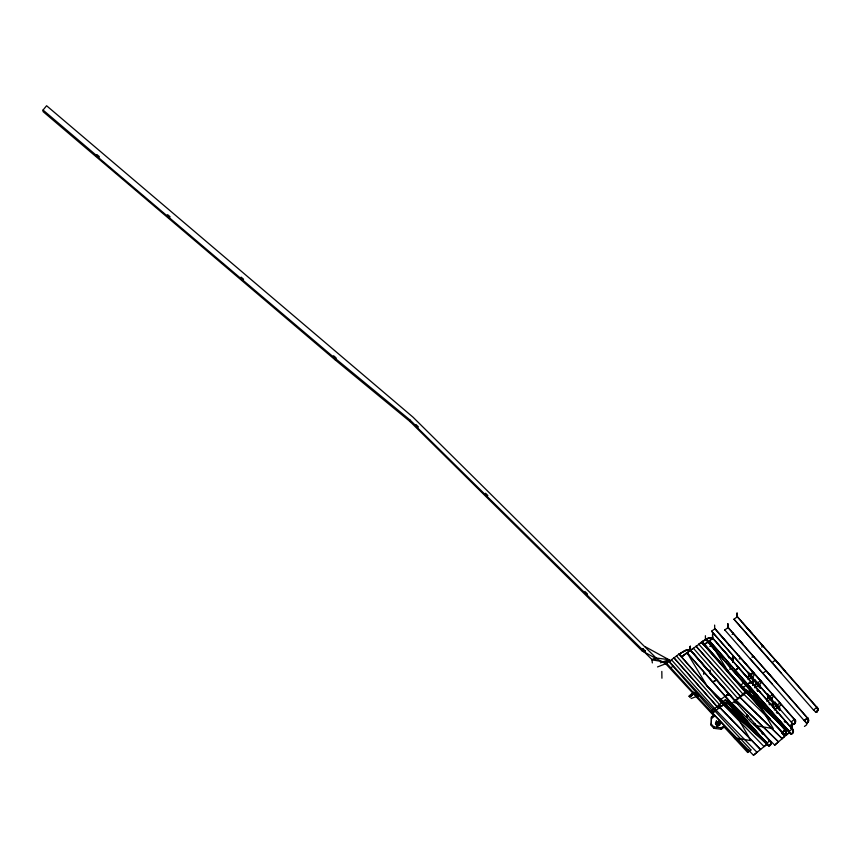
<?xml version="1.0" encoding="UTF-8"?>
<svg xmlns="http://www.w3.org/2000/svg" width="861" height="861" viewBox="0 0 861 861"><rect width="100%" height="100%" fill="white"/><g stroke="black" fill="none" stroke-linecap="round" stroke-linejoin="round"><path stroke-width="1.29" d="M697.442 694.343L694.343 693.213L689.973 697.162M698.723 695.634L691.103 698.54M676.498 656.017L721.195 706.515L723.714 704.599L713.651 712.144L668.954 661.614L679.017 654.102L719.635 700.337L755.054 730.01L768.927 745.884L769.594 745.389L770.735 743.882L770.337 741.364L690.404 650.27L681.557 657.008L679.017 654.285L685.496 650.173M785.189 730.236L786.082 732.42L784.834 734.734A3.336 3.057 -0.9 0 0 785.576 730.709L705.751 639.336L702.339 641.865L784.317 735.369L784.339 736.736L782.068 738.415M760.478 692.33L738.824 668.093L734.767 670.159L739.007 667.953L792.443 729.009L793.218 731.28L791.969 733.594A3.336 3.057 -0.9 0 0 792.712 729.568L712.779 638.281L703.943 644.835L742.01 688.348L789.02 731.269C790.71 737.629 795.424 731.333 792.443 728.74L789.031 731.527L709.475 640.885L703.943 644.835M740.632 657.933L794.574 719.473L795.338 721.744L794.1 724.058A3.336 3.057 -0.9 0 0 794.832 720.033L714.899 628.756M804.443 726.436L806.714 724.758L806.671 723.229L808.565 721.12L807.672 717.891L808.447 720.431L807.209 722.756A3.336 3.057 -0.9 0 0 807.941 718.731L753.741 656.62L754.064 657.255M816.831 707.494L817.713 709.765L816.476 712.079A3.336 3.057 -0.9 0 0 817.207 708.054L737.274 616.777L737.081 613.075L737.016 616.928L737.038 613.064M711.229 724.036L711.423 717.148L714.275 714.931L714.296 716.352L711.444 718.569L711.251 725.468L713.887 728.32L721.324 729.267L724.176 727.05L724.155 725.619L721.303 727.846L713.855 726.888L711.229 724.036L711.251 725.468M696.452 693.611L693.589 692.405L688.929 696.258M732.872 661.366C732.076 649.248 733.206 665.402 732.743 661.302L732.733 657.191L732.679 661.84M753.214 680.416L753.106 685.173L753.267 677.768L751.664 675.928M791.636 724.284L791.722 729.019L791.496 724.381M689.984 650.744L690.188 646.224L690.199 650.894M712.704 638.593L712.564 634.245M753.052 680.599L753.181 685.227L753.031 680.448M772.887 707.43L773.113 707.129M690.382 646.396L690.113 650.475L690.382 646.342M712.467 638.711L712.574 634.363M732.754 657.492L732.797 661.539L732.625 657.524M753.02 684.581L753.084 680.696L753.181 685.227M773.189 707.215L772.791 703.017M791.668 724.349L791.636 728.492L791.829 724.381M791.528 728.707L791.507 724.392L791.862 728.664M732.679 661.496L732.689 661.969M791.7 728.266L791.442 728.686M710.54 673.646L710.508 673.345M732.485 661.689L733.012 661.808M752.912 684.947L753.45 684.947M750.318 719.183L750.738 719.107M772.683 707.193L772.661 702.942M769.325 740.482L769.271 740.944M769.573 740.74L769.077 740.664M706.407 669.298L706.989 669.212M729.428 657.373L728.837 657.621M755.151 680.136L757.788 682.762M774.975 702.167L779.732 707.699L779.786 710.551L774.954 705.051L775.148 702.253M716.772 725.543L718.623 720.7M716.352 721.948L718.709 721.55L720.259 723.229L719.452 725.306L717.084 725.705L715.534 724.026L716.33 720.969M719.452 725.306L720.248 722.261M757.874 689.93L758.229 690.339M770.014 703.695L770.369 704.094M777.418 712.122L777.774 712.531M791.636 728.492L791.7 724.209M752.934 681.234L752.148 682.902C751.222 681.643 754.925 678.92 754.021 681.525L753.224 682.116L753.203 681.029M706.515 669.169L706.935 669.718M769.056 740.191L768.69 739.771M790.904 727.857L791.173 728.471L790.904 727.932M791.356 728.029L790.861 727.47M714.296 716.352L665.682 663.745L642.102 650.873L410.148 421.642L335.392 360.081L43.072 111.618L43.05 110.047L46.591 105.742L413.032 417.187L656.125 658.008L668.911 659.655L670.676 661.571M335.37 358.66L96.228 155.69L96.895 154.582L99.316 156.637L98.649 157.455M166.948 215.358L167.626 214.69L170.047 216.757L169.38 217.564M240.456 277.834L241.123 277.167L243.555 279.233L242.877 280.04M332.949 356.443L333.616 355.787L336.038 357.842L335.392 360.081M671.01 667.964L673.194 665.801M710.153 671.085L709.356 671.677L710.142 670.009M732.507 658.03L731.732 659.698C730.86 658.471 734.541 655.673 733.594 658.321L732.797 658.913L732.776 657.826M791.463 725.027L790.689 726.695C789.817 725.468 793.498 722.67 792.55 725.317L791.754 725.909L791.733 724.822M689.112 696.269L693.503 692.309L696.603 693.622M689.79 696.98L694.181 693.051L697.292 694.375M778.462 741.838L735.768 700.111L778.462 741.838L774.728 745.099L789.677 732.173L785.942 735.434L743.247 693.697M642.102 650.873L642.08 649.312L415.357 425.678L416.067 424.613L418.317 426.841L417.596 427.605M484.851 493.923L485.572 493.31L487.821 495.527L487.1 496.291M584.436 592.336L585.157 591.722L587.406 593.939L586.685 594.714M725.177 699.982L767.603 743.7L725.177 699.939L711.035 711.541L753.472 755.258L767.603 743.7L764.073 746.595L721.636 702.877M753.472 755.258L757.002 752.331L714.576 708.657M642.08 649.312L642.823 648.71L645.007 650.981L644.265 651.583M642.823 648.71L642.091 649.754L644.071 651.669L645.007 650.981M645.007 651.131L643.867 651.605L644.814 651.077M740.503 685.302L743.915 682.784L731.689 669.234M714.641 625.075L714.716 628.853M705.407 635.719L705.45 639.529M754.236 657.277L728.008 627.604L727.814 623.741L728.126 627.518L724.714 630.048M727.749 627.594L727.771 623.741M772.823 702.974L772.963 707.301M772.941 706.849L772.866 702.705M696.42 693.406L695.634 694.041L698.325 696.129L697.776 696.549M698.325 696.129L697.378 696.797L695.44 694.849L696.183 693.815M698.325 696.269L697.184 696.732L697.937 696.151M645.212 646.719L668.922 659.72L665.661 662.174L652.229 659.87L644.071 651.669M749.77 674.637L753.181 672.107L741.138 658.428L739.19 658.923M686.938 649.689L679.017 654.285L681.557 656.814L687.11 652.864L766.667 743.517L719.635 700.337L728.686 693.622L737.985 704.395M681.557 656.814L690.511 650.184L728.686 693.622L727.986 694.138M669.083 661.399L665.801 663.896L665.768 662.303L669.062 659.817L669.083 661.399L750.91 749.92M747.682 752.449L750.975 749.963M698.788 644.222L701.5 642.155L746.196 692.696L735.337 700.789L690.651 650.259L693.363 648.236L738.049 698.766M690.651 650.292L703.297 641.165M710.368 673.463L710.336 673.248M710.39 673.819L710.207 673.614M750.318 719.129L750.846 719.247M747.639 684.161L751.061 681.643L741.967 688.38L777.429 718.031L789.02 731.269L709.475 640.885L729.697 674.023M784.457 735.305L781.853 732.636L785.307 730.15A3.562 3.272 -0.9 0 1 784.984 734.896L784.317 735.391L781.853 732.636L785.307 730.063L731.366 668.599M724.714 629.886L804.271 720.689L807.489 718.031M679.168 654.263L680.922 653.144M794.455 719.29L794.574 719.387A3.562 3.272 -0.9 0 1 794.251 724.219C793.056 725.371 797.706 720.571 794.574 719.204L791.162 722.002L711.606 631.199L715.017 628.67L741.138 658.579M816.938 707.225L817.401 707.936A3.562 3.272 -0.9 0 1 816.626 712.241C815.421 713.392 820.081 708.581 816.938 707.225L813.537 710.024L733.97 619.21L737.393 616.691L763.503 646.6M712.876 638.205L703.921 645.018L701.392 642.306L703.921 644.835L701.392 642.112L707.86 638.195L712.402 637.689L739.007 668.114M719.387 633.868L729.59 645.567M710.121 644.545L721.206 657.33M717.256 643.415L728.46 656.104M733.217 633.448L742.817 644.179L732.496 632.566L733.335 633.362M742.483 622.772L752.966 634.589M722.928 649.926L727.588 655.017L727.061 654.425M720.334 656.243L719.925 655.565M743.581 645.341L738.157 639.077L742.817 644.179M739.696 656.868L739.039 656.039L739.577 656.943M714.361 677.693L715.017 678.511M729.654 666.801L730.311 667.619M761.296 644.146L761.953 644.964M716.449 680.082L712.391 682.138L716.632 679.942L728.686 693.622L725.274 696.151M736.736 665.704L738.824 668.093M743.7 645.255L753.623 656.706M763.503 646.45L761.554 646.945M749.856 675.756L747.854 677.241L747.886 679.135M748.844 679.394L753.902 675.648L753.859 672.796L750.857 675.013L748.446 672.269L748.489 675.121L753.31 680.62M728.395 695.257L729.278 694.579L728.567 693.772L727.685 694.45L728.395 695.257L729.278 694.601M750.383 659.139L762.878 673.324L766.182 670.665L807.564 717.977M762.598 682.795L753.063 672.193M757.788 689.596L756.905 690.253L757.615 691.06L758.509 690.404L757.615 691.06M753.332 693.471L743.807 682.87M816.938 707.236L775.438 660L772.145 662.658L781.562 673.345M746.616 715.922L747.509 715.233L746.616 715.922L747.326 716.729L748.22 716.072L747.326 716.729M769.874 703.286L768.991 703.932L769.702 704.75L770.584 704.094M776.321 705.697L774.319 707.172L774.351 709.077M777.322 704.955L780.324 702.727L780.367 705.579L774.362 710.024M755.614 724.499L754.731 725.156L754.021 724.349L754.903 723.692M777.279 711.713L776.396 712.37L777.106 713.177L777.989 712.521M758.455 727.491L770.337 741.547A3.336 3.057 -0.9 0 1 769.605 745.572L769.594 745.389M762.814 732.7L761.931 733.357L762.642 734.175L763.535 733.518M785.189 720.722L784.306 721.378L785.017 722.185L785.899 721.529M769.96 740.804L770.068 740.901A3.562 3.272 -0.9 0 1 769.756 745.734C768.561 746.885 773.21 742.074 770.068 740.718L766.667 743.237L719.592 700.359L734.691 706.838M781.896 732.399L785.307 729.88C788.396 732.84 783.402 738.114 781.896 732.679M791.162 721.722L793.433 724.37L794.1 723.875M784.167 735.046L784.834 734.551M804.303 720.485L807.672 717.891M804.271 720.689L807.683 718.085A3.562 3.272 -0.9 0 1 807.36 722.906L806.692 723.401L804.26 720.42L806.822 723.315M813.537 709.744L815.797 712.391L816.465 711.896M791.302 733.906L791.969 733.411M806.531 723.057L807.198 722.562M737.382 666.532L736.919 665.725M763.007 645.944L784.974 670.816M703.179 640.982L709.055 638.076L711.218 637.797L712.402 638.561M728.395 656.362L728.546 656.965L728.449 656.33M682.396 651.949L687.864 649.84L690.027 650.539M704.728 639.917L709.313 637.818L712.413 637.872M732.141 634.428L732.991 633.976M709.776 646.407L710.616 645.965M652.229 659.87L656.125 658.008M728.847 656.803L729.482 657.029L728.837 657.696M728.89 657.266L729.428 657.449M706.515 669.245L707.053 669.438M657.524 666.931L665.682 663.745L665.661 662.174L695.44 694.849M660.409 662.809L668.911 659.655M715.728 722.96L720.044 722.228M731.753 669.191L729.439 669.072M686.938 649.797L690.038 649.668L716.632 680.093M715.534 724.026L715.523 723.046L717.073 724.725L719.43 724.327M656.082 658.956L651.895 659.397L652.337 662.905M773.221 707.204L772.672 707.129M772.984 703.286L772.995 704.363L773.802 703.781C774.706 701.145 770.939 703.921 771.93 705.159L772.715 703.491M688.208 649.56L690.038 649.851M739.362 739.384L735.52 739.115L734.325 737.759L750.9 740.643L726.092 697.561L768.884 746.196L720.679 701.64M716.944 727.201L718.311 727.384M757.067 694.859L741.967 688.38L789.02 731.269L729.547 674.131M755.108 680.018L755.42 682.87L760.241 688.37L760.198 685.517L758.584 683.677M335.37 358.51L410.116 420.071L415.346 425.237M43.05 110.047L96.228 155.249M743.054 689.661L791.259 734.207L748.467 685.582L773.264 728.664L756.69 725.78L757.895 727.136M716.47 721.055L719.301 724.123M789.677 732.205L746.982 690.436L732.022 703.372L774.728 745.099M782.294 738.577L781.68 738.318L782.111 738.738M760.629 749.414L760.026 749.113L760.457 749.554M642.833 649.151L644.609 650.862M728.46 693.783L731.172 696.657M751.804 657.083L754.128 657.201L775.707 681.492M696.194 694.257L698.131 696.065M724.176 727.05L747.692 752.503L747.66 750.921L748.876 749.996L747.671 750.932L697.378 696.797M698.788 644.189L743.484 694.719M696.14 646.191L696.592 646.697L696.011 646.299M679.017 654.102L723.714 704.642M674.055 657.847L674.497 658.353L673.926 657.944M671.472 659.774L716.169 710.228L713.651 712.144M772.145 662.658L733.97 619.21M762.878 673.324L772.295 684.011M750.943 681.815L751.653 682.622L750.77 683.279L750.06 682.472M728.126 627.357L732.614 632.631M711.606 631.199L779.539 708.506M705.751 639.336L731.872 669.255M702.339 641.865L770.272 719.172M746.616 715.889L747.326 716.707M754.021 724.327L754.731 725.156M747.423 628.412L751.965 633.588L751.567 632.91M729.192 644.889L729.708 645.481M704.696 666.403L705.051 667.114L700.553 661.905M762.071 644.878L761.415 644.222M730.429 667.533L729.773 666.866M792.26 728.869L792.906 729.45A3.562 3.272 -0.9 0 1 792.131 733.755M721.303 727.846L721.324 729.267M718.311 727.308L716.901 727.276M717.073 724.725L717.084 725.705M713.855 726.888L713.887 728.32M711.423 717.148L711.444 718.569M661.818 671.408L661.926 678.231M410.116 420.071L410.148 421.642M791.582 724.51L791.582 728.341M704.212 673.054L703.824 673.991L704.212 673.054M726.587 661.065L726.2 662.001L726.587 661.065M728.578 694.17L728.933 694.569L728.578 694.17M735.498 701.919L735.854 702.318L735.498 701.919M750.943 682.181L751.298 682.59L750.943 682.181M747.639 715.674L747.994 716.083L747.639 715.674M755.043 724.101L755.398 724.51L755.043 724.101M740.019 697.259L740.266 697.84L740.019 697.259M740.88 698.088L741.117 698.669L740.88 698.088M741.73 698.928L741.967 699.509L741.73 698.928M742.591 699.767L742.828 700.337L742.591 699.767M743.441 700.596L743.678 701.177L743.441 700.596M744.291 701.435L744.539 702.006L744.291 701.435M745.152 702.264L745.389 702.845L745.152 702.264M746.003 703.103L746.239 703.674L746.003 703.103M746.853 703.932L747.1 704.513L746.853 703.932M747.714 704.772L747.951 705.353L747.714 704.772M748.564 705.6L748.801 706.181L748.564 705.6M749.414 706.44L749.662 707.021L749.414 706.44M750.275 707.279L750.512 707.85L750.275 707.279M751.126 708.108L751.362 708.689L751.126 708.108M751.976 708.947L752.223 709.518L751.976 708.947M752.837 709.776L753.074 710.357L752.837 709.776M753.687 710.616L753.924 711.186L753.687 710.616M754.537 711.444L754.785 712.025L754.537 711.444M755.398 712.284L755.635 712.865L755.398 712.284M756.249 713.112L756.485 713.694L756.249 713.112M757.099 713.952L757.346 714.533L757.099 713.952M757.96 714.781L758.197 715.362L757.96 714.781M758.81 715.62L759.047 716.201L758.81 715.62M759.66 716.46L759.908 717.03L759.66 716.46M760.521 717.288L760.758 717.87L760.521 717.288M761.372 718.128L761.608 718.698L761.372 718.128M762.222 718.957L762.469 719.538L762.222 718.957M763.083 719.796L763.32 720.377L763.083 719.796M763.933 720.625L764.17 721.206L763.933 720.625M764.794 721.464L765.031 722.045L764.794 721.464M765.644 722.293L765.881 722.874L765.644 722.293M766.494 723.132L766.742 723.714L766.494 723.132M767.355 723.972L767.592 724.542L767.355 723.972M768.206 724.801L768.442 725.382L768.206 724.801M769.056 725.64L769.303 726.21L769.056 725.64M769.917 726.469L770.154 727.05L769.917 726.469M770.767 727.308L771.004 727.889L770.767 727.308M771.617 728.137L771.865 728.718L771.617 728.137M772.478 728.976L772.715 729.558L772.478 728.976M773.329 729.805L773.565 730.386L773.329 729.805M774.179 730.645L774.426 731.226L774.179 730.645M775.04 731.484L775.277 732.054L775.04 731.484M775.89 732.313L776.127 732.894L775.89 732.313M776.74 733.152L776.988 733.723L776.74 733.152M777.601 733.981L777.838 734.562L777.601 733.981M778.452 734.82L778.688 735.402L778.452 734.82M779.302 735.649L779.549 736.23L779.302 735.649M780.163 736.489L780.4 737.07L780.163 736.489M781.013 737.317L781.25 737.899L781.013 737.317M718.623 706.128L718.87 706.709L718.623 706.128M719.473 706.999L719.721 707.581L719.473 706.999M720.313 707.882L720.56 708.463L720.313 707.882M721.163 708.754L721.41 709.335L721.163 708.754M722.013 709.625L722.261 710.207L722.013 709.625M722.863 710.497L723.111 711.078L722.863 710.497M723.714 711.369L723.961 711.961L723.714 711.369M724.564 712.251L724.811 712.833L724.564 712.251M725.403 713.123L725.662 713.704L725.403 713.123M726.253 713.995L726.501 714.576L726.253 713.995M727.104 714.867L727.351 715.459L727.104 714.867M727.954 715.749L728.202 716.33L727.954 715.749M728.804 716.621L729.052 717.202L728.804 716.621M729.654 717.493L729.902 718.074L729.654 717.493M730.505 718.365L730.752 718.946L730.505 718.365M731.344 719.247L731.592 719.828L731.344 719.247M732.194 720.119L732.442 720.7L732.194 720.119M733.045 720.991L733.292 721.572L733.045 720.991M733.895 721.862L734.142 722.444L733.895 721.862M734.745 722.745L734.993 723.326L734.745 722.745M735.595 723.617L735.843 724.198L735.595 723.617M736.446 724.488L736.693 725.07L736.446 724.488M737.285 725.36L737.533 725.941L737.285 725.36M738.135 726.243L738.383 726.824L738.135 726.243M738.986 727.115L739.233 727.696L738.986 727.115M739.836 727.986L740.083 728.567L739.836 727.986M740.686 728.858L740.934 729.439L740.686 728.858M741.536 729.741L741.784 730.322L741.536 729.741M742.386 730.612L742.634 731.193L742.386 730.612M743.226 731.484L743.473 732.065L743.226 731.484M744.076 732.356L744.324 732.937L744.076 732.356M744.926 733.238L745.174 733.82L744.926 733.238M745.777 734.11L746.024 734.691L745.777 734.11M746.627 734.982L746.874 735.563L746.627 734.982M747.477 735.854L747.725 736.435L747.477 735.854M748.327 736.736L748.575 737.317L748.327 736.736M749.167 737.608L749.414 738.189L749.167 737.608M750.017 738.48L750.265 739.061L750.017 738.48M750.867 739.351L751.115 739.933L750.867 739.351M751.718 740.234L751.965 740.815L751.718 740.234M752.568 741.106L752.815 741.687L752.568 741.106M753.418 741.978L753.666 742.559L753.418 741.978M754.268 742.849L754.516 743.43L754.268 742.849M755.108 743.732L755.355 744.313L755.108 743.732M755.958 744.604L756.206 745.185L755.958 744.604M756.808 745.475L757.056 746.057L756.808 745.475M757.658 746.347L757.906 746.928L757.658 746.347M758.509 747.219L758.756 747.811L758.509 747.219M759.359 748.101L759.606 748.683L759.359 748.101M674.949 658.859L675.272 659.461L674.949 658.859M675.842 659.87L676.165 660.462L675.842 659.87M676.735 660.882L677.058 661.474L676.735 660.882M697.033 647.203L697.345 647.816L697.033 647.203M677.629 661.883L677.951 662.486L677.629 661.883M678.522 662.895L678.845 663.497L678.522 662.895M697.927 648.215L698.239 648.817L697.927 648.215M698.82 649.226L699.132 649.829L698.82 649.226M679.415 663.906L679.738 664.509L679.415 663.906M680.308 664.918L680.631 665.521L680.308 664.918M699.713 650.238L700.025 650.841L699.713 650.238M700.606 651.25L700.919 651.852L700.606 651.25M681.202 665.93L681.525 666.522L681.202 665.93M682.095 666.941L682.418 667.533L682.095 666.941M701.511 652.261L701.812 652.864L701.511 652.261M702.404 653.262L702.716 653.876L702.404 653.262M682.988 667.953L683.311 668.545L682.988 667.953M683.882 668.954L684.204 669.557L683.882 668.954M703.297 654.274L703.609 654.887L703.297 654.274M704.19 655.286L704.502 655.888L704.19 655.286M684.775 669.966L685.098 670.568L684.775 669.966M685.668 670.977L685.991 671.58L685.668 670.977M705.084 656.297L705.396 656.9L705.084 656.297M705.977 657.309L706.289 657.912L705.977 657.309M686.561 671.989L686.884 672.581L686.561 671.989M687.455 673.001L687.778 673.593L687.455 673.001M706.87 658.321L707.182 658.923L706.87 658.321M707.764 659.322L708.076 659.935L707.764 659.322M688.348 674.012L688.671 674.604L688.348 674.012M689.252 675.013L689.564 675.616L689.252 675.013M708.657 660.333L708.969 660.947L708.657 660.333M709.55 661.345L709.862 661.948L709.55 661.345M690.145 676.025L690.457 676.628L690.145 676.025M710.443 662.357L710.755 662.959L710.443 662.357M691.039 677.037L691.351 677.639L691.039 677.037M711.337 663.368L711.649 663.971L711.337 663.368M691.932 678.048L692.255 678.651L691.932 678.048M712.23 664.38L712.542 664.983L712.23 664.38M692.825 679.06L693.148 679.652L692.825 679.06M713.123 665.381L713.435 665.994L713.123 665.381M693.718 680.072L694.041 680.664L693.718 680.072M714.017 666.392L714.329 667.006L714.017 666.392M694.612 681.073L694.935 681.675L694.612 681.073M714.91 667.404L715.222 668.007L714.91 667.404M695.505 682.084L695.828 682.687L695.505 682.084M715.803 668.416L716.115 669.019L715.803 668.416M696.398 683.096L696.721 683.699L696.398 683.096M716.696 669.428L717.009 670.03L716.696 669.428M697.292 684.108L697.614 684.71L697.292 684.108M717.59 670.439L717.902 671.042L717.59 670.439M698.185 685.119L698.508 685.711L698.185 685.119M718.494 671.44L718.795 672.054L718.494 671.44M699.078 686.131L699.401 686.723L699.078 686.131M719.387 672.452L719.699 673.065L719.387 672.452M699.971 687.132L700.294 687.735L699.971 687.132M720.28 673.463L720.592 674.066L720.28 673.463M700.865 688.143L701.188 688.746L700.865 688.143M721.174 674.475L721.486 675.078L721.174 674.475M701.758 689.155L702.081 689.758L701.758 689.155M722.067 675.487L722.379 676.089L722.067 675.487M702.651 690.167L702.974 690.77L702.651 690.167M722.96 676.498L723.272 677.101L722.96 676.498M703.545 691.179L703.867 691.77L703.545 691.179M723.853 677.499L724.166 678.113L723.853 677.499M704.438 692.19L704.761 692.782L704.438 692.19M724.747 678.511L725.059 679.125L724.747 678.511M705.331 693.191L705.654 693.794L705.331 693.191M725.64 679.523L725.952 680.125L725.64 679.523M706.235 694.203L706.547 694.805L706.235 694.203M726.533 680.534L726.845 681.137L726.533 680.534M707.129 695.214L707.441 695.817L707.129 695.214M727.427 681.546L727.739 682.149L727.427 681.546M708.022 696.226L708.334 696.829L708.022 696.226M728.32 682.558L728.632 683.16L728.32 682.558M708.915 697.238L709.238 697.83L708.915 697.238M729.213 683.559L729.525 684.172L729.213 683.559M709.808 698.249L710.131 698.841L709.808 698.249M730.106 684.57L730.419 685.184L730.106 684.57M710.702 699.25L711.025 699.853L710.702 699.25M731 685.582L731.312 686.185L731 685.582M711.595 700.262L711.918 700.865L711.595 700.262M731.893 686.594L732.205 687.196L731.893 686.594M712.488 701.274L712.811 701.876L712.488 701.274M732.786 687.605L733.098 688.208L732.786 687.605M713.382 702.285L713.704 702.888L713.382 702.285M733.68 688.617L733.992 689.22L733.68 688.617M714.275 703.297L714.598 703.889L714.275 703.297M734.573 689.618L734.885 690.231L734.573 689.618M715.168 704.309L715.491 704.901L715.168 704.309M735.477 690.63L735.778 691.243L735.477 690.63M716.061 705.31L716.384 705.912L716.061 705.31M736.37 691.641L736.682 692.244L736.37 691.641M716.955 706.321L717.278 706.924L716.955 706.321M737.264 692.653L737.576 693.256L737.264 692.653M717.848 707.333L718.171 707.936L717.848 707.333M738.157 693.665L738.469 694.267L738.157 693.665M739.05 694.676L739.362 695.279L739.05 694.676M739.943 695.688L740.385 696.183L739.943 695.688M766.667 743.237L707.172 686.12L687.11 652.864L766.645 743.247M760.79 680.545L754.785 684.99L754.828 687.842L760.833 683.397L760.79 680.545M735.423 701.543L734.53 702.232L735.251 703.039L736.133 702.361L735.423 701.575M772.93 694.3L766.925 698.745L766.968 701.597L772.974 697.152L772.93 694.3M772.339 699.272L767.506 693.772L767.56 696.624L772.382 702.124L772.339 699.272"/></g></svg>
